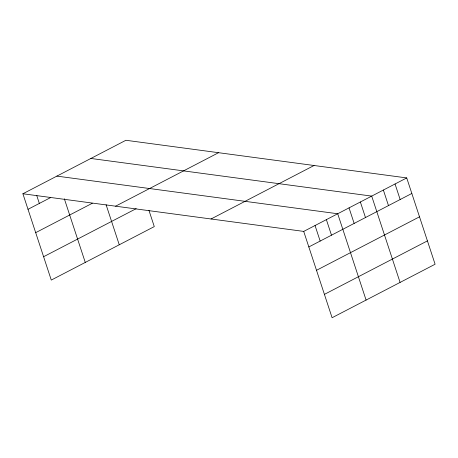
<?xml version="1.0" encoding="UTF-8"?>
<svg xmlns="http://www.w3.org/2000/svg" width="458" height="458" viewBox="0 0 458 458"><rect width="100%" height="100%" fill="white"/><g stroke="black" fill="none" stroke-linecap="round" stroke-linejoin="round"><path stroke-width="0.69" d="M22.9 193.763L125.904 140.274L406.721 177.922L435.1 264.237L332.096 317.726L303.717 231.404L22.9 193.763L51.279 280.078L154.283 226.596L148.953 210.377M28.012 209.306L50.672 197.541M35.69 232.664L92.344 203.243M115.571 206.186L218.575 152.697M43.602 256.726L136.163 208.665M211.046 218.987L314.051 165.498M303.717 231.404L406.721 177.922M308.824 246.954L411.834 193.465M316.507 270.306L419.511 216.823M324.419 294.368L427.423 240.885M90.884 158.462L371.701 196.104L400.08 282.42M56.889 176.112L337.706 213.754L366.085 300.07M395.048 183.984L400.16 199.528M383.375 190.047L388.481 205.59M360.366 201.989L365.478 217.533M349.036 207.875L354.149 223.418M326.377 219.64L331.489 235.183M315.047 225.525L320.159 241.068M106.09 204.715L119.263 244.778M64.349 198.795L85.274 262.428M36.674 195.314L39.342 203.426"/></g></svg>
